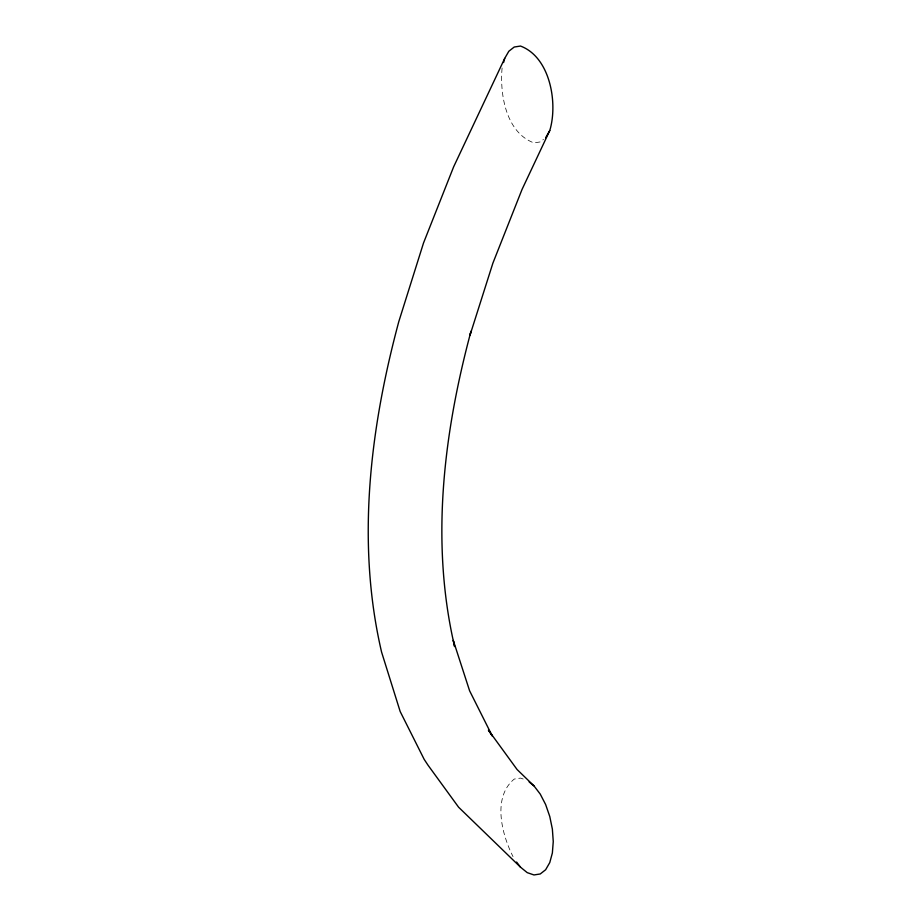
<?xml version="1.0" encoding="UTF-8"?>
<svg xmlns="http://www.w3.org/2000/svg" width="921" height="921" viewBox="0 0 921 921"><rect width="100%" height="100%" fill="white"/><g stroke="black" fill="none" stroke-linecap="round" stroke-linejoin="round"><path stroke-width="0.69" stroke-dasharray="4.61 3.45" d="M502.095 68.027C499.7 94.368 505.963 132.52 533.961 142.905L540.247 141.926L543.482 139.393M523.186 779.016L520.492 778.095L514.217 779.074C492.044 797.482 501.841 834.426 513.02 856.622"/><path stroke-width="1.38" d="M503.58 62.536L504.696 58.414L508.829 51.254L514.217 47.029L520.492 46.05C550.274 57.171 558.057 103.198 549.768 130.552L522.034 189.45L492.896 263.13L469.963 335.325L471.011 331.215C443.554 433.469 430.291 542.285 454.606 646.554L453.282 640.429L469.606 690.796L492.251 735.948L488.406 730.111L517.084 769.519L533.961 785.866L540.247 794.098L545.635 804.54L549.768 816.478L552.37 829.096L553.256 841.541L552.37 852.973L549.768 862.586L545.635 869.746L540.247 873.971L533.961 874.95L527.226 872.636L520.492 867.168L458.6 807.21L428.023 765.201L424.178 759.365L400.186 711.553L381.582 652.091C356.116 542.837 370.012 428.806 398.781 321.671L423.533 242.948L453.662 166.782L504.696 58.414M545.635 137.713L549.768 130.552M529.161 781.964L533.961 785.866M516.577 862.033L520.492 867.168"/></g></svg>
